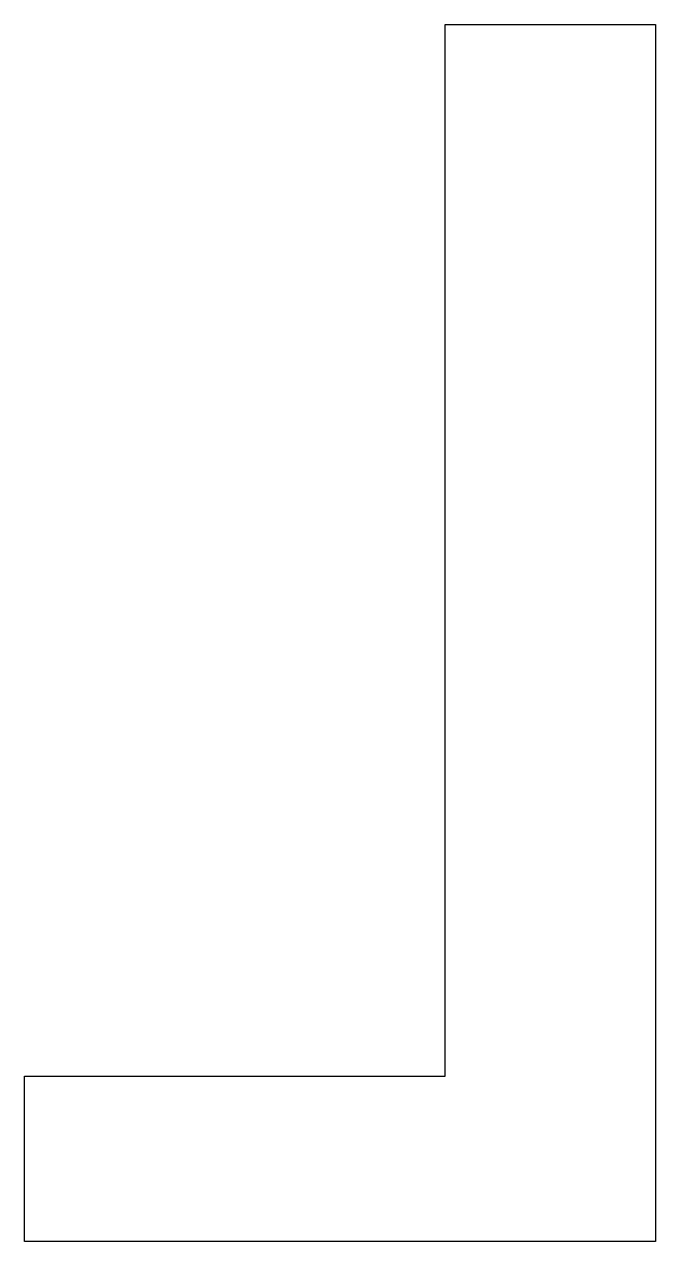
# Model space of a CAD drawing. Extents: x 0 to 30, y -7.9 to 50.
import ezdxf

# ---------------------------------------------------------------- set-up
doc = ezdxf.new("R2010")
doc.units = 0
doc.layers.add('MODELSKETCH_VISIBLE', color=7, linetype='CONTINUOUS')

msp = doc.modelspace()

# ---------------------------------------------------------------- linework, layer by layer
at = {"layer": 'MODELSKETCH_VISIBLE'}
for p, q in [((20, 50), (30, 50)), ((20, 0), (20, 50)), ((30, 50), (30, -7.862)), ((0, -7.862), (0, 0)), ((0, 0), (20, 0)), ((30, -7.862), (0, -7.862))]:
    msp.add_line(p, q, dxfattribs=at)

doc.saveas('drawing.dxf')
